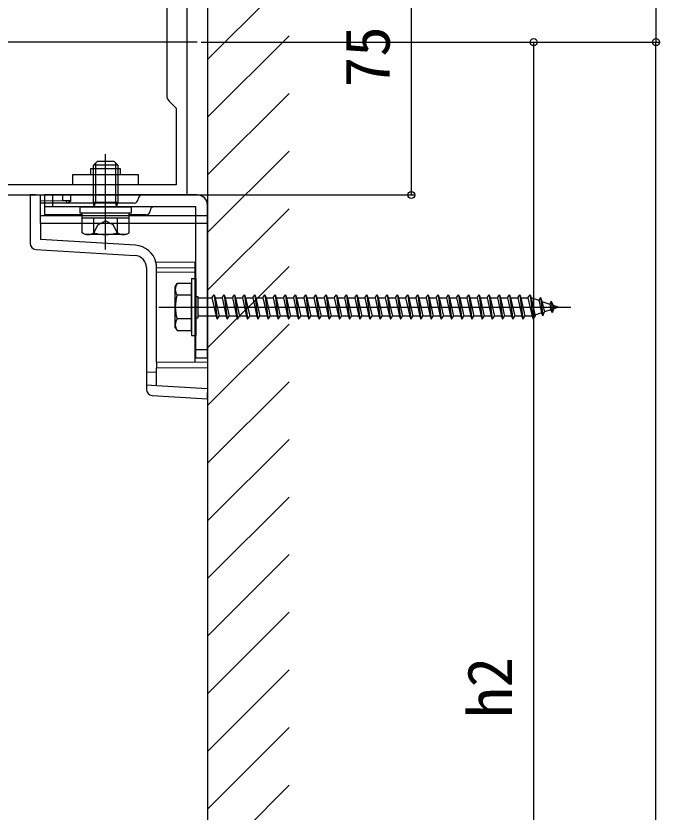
# Model space of a CAD drawing. Units: millimetres, scale not verified. Extents: x -875 to 875, y -1310 to 1300.
# Drawn here: x -275 to -117, y 704.4 to 899.7 of the extents above; entities that cross this region are included whole.
import ezdxf
from ezdxf.enums import TextEntityAlignment as Align

# ---------------------------------------------------------------- set-up
doc = ezdxf.new("R2010")
doc.units = ezdxf.units.MM
doc.header["$LTSCALE"] = 4
for name, color, linetype in [('0-3_YKK_11', 7, 'Continuous'), ('0-4_YKK_12', 2, 'Continuous'), ('0-5_YKK_13', 4, 'Continuous'), ('0-7_YKK_D', 6, 'Continuous'), ('0-9_YSS_K', 3, 'Continuous')]:
    doc.layers.add(name, color=color, linetype=linetype)
doc.styles.add('ＭＳ ゴシック', font='')
doc.styles.get('ＭＳ ゴシック').set_extended_font_data('MS Gothic')

msp = doc.modelspace()

# ---------------------------------------------------------------- linework, layer by layer
at = {"layer": '0-3_YKK_11'}
msp.add_line((-238.013, 906.331), (-238.013, 880.188), dxfattribs=at)
msp.add_lwpolyline([(-233.013, 930.76), (-333.013, 930.76), (-333.013, 855.76), (-233.013, 855.76)], close=True, dxfattribs=at)
for points in [[(-235.713, 858.26), (-330.313, 858.26), (-330.313, 877.06), (-328.599, 878.774)], [(-237.427, 878.774), (-235.713, 877.06), (-235.713, 858.26)]]:
    msp.add_lwpolyline(points, dxfattribs=at)
msp.add_arc((-236.013, 880.188), 2, 180, 224.99999, dxfattribs=at)
at = {"layer": '0-4_YKK_12'}
msp.add_line((-230.519, 893.26), (-335.507, 893.26), dxfattribs=at)
at = {"layer": '0-5_YKK_13'}
for p, q in [((-253, 842.36), (-253, 865.77)), ((-256, 863.06), (-255, 864.06)), ((-255, 864.06), (-251, 864.06)), ((-250, 863.06), (-251, 864.06)), ((-250, 863.06), (-256, 863.06)), ((-271.5, 855.76), (-271.5, 843.914)), ((-270.092, 855.76), (-271.5, 855.76)), ((-270.092, 855.76), (-228, 855.76)), ((-269, 850.756), (-269, 855.76)), ((-230.5, 855.76), (-268, 855.76)), ((-268, 855.76), (-268, 850.86)), ((-266, 855.76), (-266, 852.86)), ((-263.452, 854.308), (-263.452, 855.76)), ((-261.5, 854.325), (-261.5, 855.76)), ((-228, 855.76), (-228, 807.257)), ((-263.452, 854.308), (-269, 854.26)), ((-262.5, 853.76), (-269, 853.76)), ((-246, 853.76), (-268, 853.76)), ((-261.5, 854.325), (-263.452, 854.308)), ((-262.5, 853.76), (-262.618, 854.26)), ((-261.5, 854.26), (-262.5, 853.76)), ((-261.5, 854.26), (-261.5, 854.325)), ((-250, 853.881), (-256, 853.881)), ((-255.8, 852.941), (-256, 853.881)), ((-255.8, 852.941), (-255.46, 853.881)), ((-250.2, 852.941), (-250.54, 853.881)), ((-250.2, 852.941), (-250, 853.881)), ((-230.9, 852.86), (-268, 852.86)), ((-259.25, 852.86), (-246.75, 852.86)), ((-255.8, 852.86), (-255.8, 852.941)), ((-250.2, 852.86), (-250.2, 852.941)), ((-230.9, 815.76), (-230.9, 852.86)), ((-228, 815.76), (-228, 853.26)), ((-269, 850.756), (-228, 850.756)), ((-269, 848.76), (-269, 850.756)), ((-258.7, 850.86), (-268, 850.86)), ((-247.227, 850.06), (-258.773, 850.06)), ((-258.773, 846.506), (-258.773, 850.06)), ((-258.7, 850.06), (-258.7, 851.26)), ((-255.887, 846.506), (-255.887, 850.06)), ((-250.113, 846.506), (-250.113, 850.06)), ((-247.3, 851.26), (-247.3, 850.06)), ((-243.1, 850.86), (-247.3, 850.86)), ((-247.227, 846.506), (-247.227, 850.06)), ((-228, 848.76), (-269, 848.76)), ((-269, 848.76), (-269, 844.85)), ((-258, 846.06), (-258.773, 846.506)), ((-248, 846.06), (-258, 846.06)), ((-248, 846.06), (-247.226, 846.506)), ((-245.664, 843.422), (-269, 844.85)), ((-270.092, 842.417), (-245.817, 840.932)), ((-243, 837.937), (-243, 808.088)), ((-231, 839.237), (-240.67, 839.29)), ((-240.5, 837.789), (-240.5, 837.933)), ((-240.5, 814.76), (-240.5, 837.789)), ((-231, 837.903), (-231, 839.237)), ((-231, 836.838), (-240.5, 836.76)), ((-231, 814.677), (-231, 836.838)), ((-235.9, 833.26), (-235.467, 834.01)), ((-231.9, 834.01), (-235.469, 834.01)), ((-231.9, 835.26), (-231.9, 821.26)), ((-231.9, 835.26), (-230.9, 835.26)), ((-230.9, 835.26), (-230.9, 821.26)), ((-235.9, 823.26), (-235.9, 833.26)), ((-231.9, 831.146), (-235.453, 831.146)), ((-230.9, 830.86), (-230.4, 830.86)), ((-230.4, 830.86), (-230.4, 825.66)), ((-230.4, 830.51), (-226.9, 830.51)), ((-226.4, 831.26), (-225.65, 825.26)), ((-226.15, 830.51), (-224.4, 830.51)), ((-226.15, 830.51), (-225.15, 826.01)), ((-223.9, 831.26), (-223.15, 825.26)), ((-223.65, 830.51), (-221.9, 830.51)), ((-223.65, 830.51), (-222.65, 826.01)), ((-221.4, 831.26), (-220.65, 825.26)), ((-221.15, 830.51), (-219.4, 830.51)), ((-221.15, 830.51), (-220.15, 826.01)), ((-218.9, 831.26), (-218.15, 825.26)), ((-218.65, 830.51), (-216.9, 830.51)), ((-218.65, 830.51), (-217.65, 826.01)), ((-216.4, 831.26), (-215.65, 825.26)), ((-216.15, 830.51), (-214.4, 830.51)), ((-216.15, 830.51), (-215.15, 826.01)), ((-213.9, 831.26), (-213.15, 825.26)), ((-213.65, 830.51), (-211.9, 830.51)), ((-213.65, 830.51), (-212.65, 826.01)), ((-211.4, 831.26), (-210.65, 825.26)), ((-211.15, 830.51), (-209.4, 830.51)), ((-211.15, 830.51), (-210.15, 826.01)), ((-208.9, 831.26), (-208.15, 825.26)), ((-208.65, 830.51), (-206.9, 830.51)), ((-208.65, 830.51), (-207.65, 826.01)), ((-206.4, 831.26), (-205.65, 825.26)), ((-206.15, 830.51), (-204.4, 830.51)), ((-206.15, 830.51), (-205.15, 826.01)), ((-203.9, 831.26), (-203.15, 825.26)), ((-203.65, 830.51), (-201.9, 830.51)), ((-203.65, 830.51), (-202.65, 826.01)), ((-201.4, 831.26), (-200.65, 825.26)), ((-201.15, 830.51), (-199.4, 830.51)), ((-201.15, 830.51), (-200.15, 826.01)), ((-198.9, 831.26), (-198.15, 825.26)), ((-198.65, 830.51), (-196.9, 830.51)), ((-198.65, 830.51), (-197.65, 826.01)), ((-196.4, 831.26), (-195.65, 825.26)), ((-196.15, 830.51), (-194.4, 830.51)), ((-196.15, 830.51), (-195.15, 826.01)), ((-193.9, 831.26), (-193.15, 825.26)), ((-193.65, 830.51), (-191.9, 830.51)), ((-193.65, 830.51), (-192.65, 826.01)), ((-191.4, 831.26), (-190.65, 825.26)), ((-191.15, 830.51), (-189.4, 830.51)), ((-191.15, 830.51), (-190.15, 826.01)), ((-188.9, 831.26), (-188.15, 825.26)), ((-188.65, 830.51), (-186.9, 830.51)), ((-188.65, 830.51), (-187.65, 826.01)), ((-186.4, 831.26), (-185.65, 825.26)), ((-186.15, 830.51), (-184.4, 830.51)), ((-186.15, 830.51), (-185.15, 826.01)), ((-183.9, 831.26), (-183.15, 825.26)), ((-183.65, 830.51), (-181.9, 830.51)), ((-183.65, 830.51), (-182.65, 826.01)), ((-181.4, 831.26), (-180.65, 825.26)), ((-181.15, 830.51), (-179.4, 830.51)), ((-181.15, 830.51), (-180.15, 826.01)), ((-178.9, 831.26), (-178.15, 825.26)), ((-178.65, 830.51), (-176.9, 830.51)), ((-178.65, 830.51), (-177.65, 826.01)), ((-176.4, 831.26), (-175.65, 825.26)), ((-176.15, 830.51), (-174.4, 830.51)), ((-176.15, 830.51), (-175.15, 826.01)), ((-173.9, 831.26), (-173.15, 825.26)), ((-173.65, 830.51), (-171.9, 830.51)), ((-173.65, 830.51), (-172.65, 826.01)), ((-171.4, 831.26), (-170.65, 825.26)), ((-171.15, 830.51), (-169.4, 830.51)), ((-171.15, 830.51), (-170.15, 826.01)), ((-168.9, 831.26), (-168.15, 825.26)), ((-168.65, 830.51), (-166.9, 830.51)), ((-168.65, 830.51), (-167.65, 826.01)), ((-166.4, 831.26), (-165.65, 825.26)), ((-166.15, 830.51), (-164.4, 830.51)), ((-166.15, 830.51), (-165.15, 826.01)), ((-163.9, 831.26), (-163.15, 825.26)), ((-163.65, 830.51), (-161.9, 830.51)), ((-163.65, 830.51), (-162.65, 826.01)), ((-161.4, 831.26), (-160.65, 825.26)), ((-161.15, 830.51), (-159.4, 830.51)), ((-161.15, 830.51), (-160.15, 826.01)), ((-158.9, 831.26), (-158.15, 825.26)), ((-158.65, 830.51), (-156.9, 830.51)), ((-158.65, 830.51), (-157.65, 826.01)), ((-156.4, 831.26), (-155.65, 825.26)), ((-156.15, 830.51), (-154.4, 830.51)), ((-156.15, 830.51), (-155.15, 826.01)), ((-153.9, 831.26), (-153.15, 825.26)), ((-153.65, 830.51), (-151.9, 830.51)), ((-153.65, 830.51), (-152.65, 826.01)), ((-151.4, 831.26), (-150.65, 825.26)), ((-151.15, 830.51), (-149.4, 830.51)), ((-151.15, 830.51), (-150.15, 826.01)), ((-148.9, 831.26), (-148.15, 825.26)), ((-148.65, 830.51), (-148.434, 830.51)), ((-148.65, 830.51), (-147.65, 826.01)), ((-148.434, 830.51), (-146.773, 829.937)), ((-146.314, 830.573), (-146.773, 829.937)), ((-146.773, 829.937), (-146.08, 826.82)), ((-146.314, 830.573), (-145.961, 829.658)), ((-146.314, 830.573), (-145.76, 826.137)), ((-239.9, 828.26), (-138.856, 828.26)), ((-145.961, 829.658), (-144.066, 829.005)), ((-145.961, 829.658), (-145.383, 827.06)), ((-143.702, 829.673), (-144.066, 829.005)), ((-144.066, 829.005), (-143.758, 827.62)), ((-143.702, 829.673), (-143.254, 828.726)), ((-143.702, 829.673), (-143.363, 826.963)), ((-143.254, 828.726), (-141.9, 828.26)), ((-143.254, 828.726), (-143.061, 827.86)), ((-141.9, 828.26), (-143.061, 827.86)), ((-225.9, 826.01), (-230.4, 826.01)), ((-223.4, 826.01), (-225.15, 826.01)), ((-220.9, 826.01), (-222.65, 826.01)), ((-218.4, 826.01), (-220.15, 826.01)), ((-215.9, 826.01), (-217.65, 826.01)), ((-213.4, 826.01), (-215.15, 826.01)), ((-210.9, 826.01), (-212.65, 826.01)), ((-208.4, 826.01), (-210.15, 826.01)), ((-205.9, 826.01), (-207.65, 826.01)), ((-203.4, 826.01), (-205.15, 826.01)), ((-200.9, 826.01), (-202.65, 826.01)), ((-198.4, 826.01), (-200.15, 826.01)), ((-195.9, 826.01), (-197.65, 826.01)), ((-193.4, 826.01), (-195.15, 826.01)), ((-190.9, 826.01), (-192.65, 826.01)), ((-188.4, 826.01), (-190.15, 826.01)), ((-185.9, 826.01), (-187.65, 826.01)), ((-183.4, 826.01), (-185.15, 826.01)), ((-180.9, 826.01), (-182.65, 826.01)), ((-178.4, 826.01), (-180.15, 826.01)), ((-175.9, 826.01), (-177.65, 826.01)), ((-173.4, 826.01), (-175.15, 826.01)), ((-170.9, 826.01), (-172.65, 826.01)), ((-168.4, 826.01), (-170.15, 826.01)), ((-165.9, 826.01), (-167.65, 826.01)), ((-163.4, 826.01), (-165.15, 826.01)), ((-160.9, 826.01), (-162.65, 826.01)), ((-158.4, 826.01), (-160.15, 826.01)), ((-155.9, 826.01), (-157.65, 826.01)), ((-153.4, 826.01), (-155.15, 826.01)), ((-150.9, 826.01), (-152.65, 826.01)), ((-148.434, 826.01), (-150.15, 826.01)), ((-148.402, 826.021), (-148.434, 826.01)), ((-146.08, 826.82), (-147.706, 826.26)), ((-145.76, 826.137), (-146.08, 826.82)), ((-145.76, 826.137), (-145.383, 827.06)), ((-143.758, 827.62), (-145.383, 827.06)), ((-143.363, 826.963), (-143.758, 827.62)), ((-143.363, 826.963), (-143.061, 827.86)), ((-231.9, 825.373), (-235.453, 825.373)), ((-230.9, 825.66), (-230.4, 825.66)), ((-235.9, 823.26), (-235.467, 822.51)), ((-231.9, 821.26), (-230.9, 821.26)), ((-228, 817.76), (-230.9, 817.76)), ((-228, 814.65), (-240.5, 814.76)), ((-240.5, 814.76), (-240.5, 813.26)), ((-228, 815.76), (-230.9, 815.76)), ((-228, 813.369), (-240.5, 813.26)), ((-240.5, 809.024), (-240.5, 813.26)), ((-240.5, 812.33), (-243, 812.177)), ((-243, 809.177), (-240.5, 809.024)), ((-240.5, 809.024), (-228, 808.26))]:
    msp.add_line(p, q, dxfattribs=at)
for points in [[(-255.46, 863.6), (-255.46, 862.26), (-255.46, 853.881)], [(-250.54, 863.6), (-250.54, 862.26), (-250.54, 853.881)], [(-256.613, 860.76), (-256.613, 862.26), (-249.413, 862.26), (-249.413, 860.76)], [(-256, 853.881), (-256, 862.26), (-256, 863.06)], [(-250, 863.06), (-250, 862.26), (-250, 853.881)], [(-246.75, 852.86), (-246.75, 851.26), (-259.25, 851.26), (-259.25, 852.86)], [(-256.05, 846.057), (-254.9, 848.415), (-253, 849.425)], [(-249.95, 846.057), (-251.1, 848.415), (-253, 849.425)], [(-240.5, 837.933), (-240.502, 838.098), (-240.507, 838.208), (-240.509, 838.255)], [(-231, 836.838), (-231, 837.903), (-240.5, 837.789)], [(-235.469, 822.51), (-231.9, 822.51), (-231.9, 834.01)], [(-226.9, 830.51), (-226.4, 831.26), (-226.15, 830.51)], [(-226.9, 830.51), (-225.9, 826.01), (-225.65, 825.26), (-225.15, 826.01)], [(-224.4, 830.51), (-223.9, 831.26), (-223.65, 830.51)], [(-224.4, 830.51), (-223.4, 826.01), (-223.15, 825.26), (-222.65, 826.01)], [(-221.9, 830.51), (-221.4, 831.26), (-221.15, 830.51)], [(-221.9, 830.51), (-220.9, 826.01), (-220.65, 825.26), (-220.15, 826.01)], [(-219.4, 830.51), (-218.9, 831.26), (-218.65, 830.51)], [(-219.4, 830.51), (-218.4, 826.01), (-218.15, 825.26), (-217.65, 826.01)], [(-216.9, 830.51), (-216.4, 831.26), (-216.15, 830.51)], [(-216.9, 830.51), (-215.9, 826.01), (-215.65, 825.26), (-215.15, 826.01)], [(-214.4, 830.51), (-213.9, 831.26), (-213.65, 830.51)], [(-214.4, 830.51), (-213.4, 826.01), (-213.15, 825.26), (-212.65, 826.01)], [(-211.9, 830.51), (-211.4, 831.26), (-211.15, 830.51)], [(-211.9, 830.51), (-210.9, 826.01), (-210.65, 825.26), (-210.15, 826.01)], [(-209.4, 830.51), (-208.9, 831.26), (-208.65, 830.51)], [(-209.4, 830.51), (-208.4, 826.01), (-208.15, 825.26), (-207.65, 826.01)], [(-206.9, 830.51), (-206.4, 831.26), (-206.15, 830.51)], [(-206.9, 830.51), (-205.9, 826.01), (-205.65, 825.26), (-205.15, 826.01)], [(-204.4, 830.51), (-203.9, 831.26), (-203.65, 830.51)], [(-204.4, 830.51), (-203.4, 826.01), (-203.15, 825.26), (-202.65, 826.01)], [(-201.9, 830.51), (-201.4, 831.26), (-201.15, 830.51)], [(-201.9, 830.51), (-200.9, 826.01), (-200.65, 825.26), (-200.15, 826.01)], [(-199.4, 830.51), (-198.9, 831.26), (-198.65, 830.51)], [(-199.4, 830.51), (-198.4, 826.01), (-198.15, 825.26), (-197.65, 826.01)], [(-196.9, 830.51), (-196.4, 831.26), (-196.15, 830.51)], [(-196.9, 830.51), (-195.9, 826.01), (-195.65, 825.26), (-195.15, 826.01)], [(-194.4, 830.51), (-193.9, 831.26), (-193.65, 830.51)], [(-194.4, 830.51), (-193.4, 826.01), (-193.15, 825.26), (-192.65, 826.01)], [(-191.9, 830.51), (-191.4, 831.26), (-191.15, 830.51)], [(-191.9, 830.51), (-190.9, 826.01), (-190.65, 825.26), (-190.15, 826.01)], [(-189.4, 830.51), (-188.9, 831.26), (-188.65, 830.51)], [(-189.4, 830.51), (-188.4, 826.01), (-188.15, 825.26), (-187.65, 826.01)], [(-186.9, 830.51), (-186.4, 831.26), (-186.15, 830.51)], [(-186.9, 830.51), (-185.9, 826.01), (-185.65, 825.26), (-185.15, 826.01)], [(-184.4, 830.51), (-183.9, 831.26), (-183.65, 830.51)], [(-184.4, 830.51), (-183.4, 826.01), (-183.15, 825.26), (-182.65, 826.01)], [(-181.9, 830.51), (-181.4, 831.26), (-181.15, 830.51)], [(-181.9, 830.51), (-180.9, 826.01), (-180.65, 825.26), (-180.15, 826.01)], [(-179.4, 830.51), (-178.9, 831.26), (-178.65, 830.51)], [(-179.4, 830.51), (-178.4, 826.01), (-178.15, 825.26), (-177.65, 826.01)], [(-176.9, 830.51), (-176.4, 831.26), (-176.15, 830.51)], [(-176.9, 830.51), (-175.9, 826.01), (-175.65, 825.26), (-175.15, 826.01)], [(-174.4, 830.51), (-173.9, 831.26), (-173.65, 830.51)], [(-174.4, 830.51), (-173.4, 826.01), (-173.15, 825.26), (-172.65, 826.01)], [(-171.9, 830.51), (-171.4, 831.26), (-171.15, 830.51)], [(-171.9, 830.51), (-170.9, 826.01), (-170.65, 825.26), (-170.15, 826.01)], [(-169.4, 830.51), (-168.9, 831.26), (-168.65, 830.51)], [(-169.4, 830.51), (-168.4, 826.01), (-168.15, 825.26), (-167.65, 826.01)], [(-166.9, 830.51), (-166.4, 831.26), (-166.15, 830.51)], [(-166.9, 830.51), (-165.9, 826.01), (-165.65, 825.26), (-165.15, 826.01)], [(-164.4, 830.51), (-163.9, 831.26), (-163.65, 830.51)], [(-164.4, 830.51), (-163.4, 826.01), (-163.15, 825.26), (-162.65, 826.01)], [(-161.9, 830.51), (-161.4, 831.26), (-161.15, 830.51)], [(-161.9, 830.51), (-160.9, 826.01), (-160.65, 825.26), (-160.15, 826.01)], [(-159.4, 830.51), (-158.9, 831.26), (-158.65, 830.51)], [(-159.4, 830.51), (-158.4, 826.01), (-158.15, 825.26), (-157.65, 826.01)], [(-156.9, 830.51), (-156.4, 831.26), (-156.15, 830.51)], [(-156.9, 830.51), (-155.9, 826.01), (-155.65, 825.26), (-155.15, 826.01)], [(-154.4, 830.51), (-153.9, 831.26), (-153.65, 830.51)], [(-154.4, 830.51), (-153.4, 826.01), (-153.15, 825.26), (-152.65, 826.01)], [(-151.9, 830.51), (-151.4, 831.26), (-151.15, 830.51)], [(-151.9, 830.51), (-150.9, 826.01), (-150.65, 825.26), (-150.15, 826.01)], [(-149.4, 830.51), (-148.9, 831.26), (-148.65, 830.51)], [(-149.4, 830.51), (-148.4, 826.01), (-148.15, 825.26), (-147.65, 826.01)], [(-241.592, 806.591), (-228, 805.76), (-228, 807.257)]]:
    msp.add_lwpolyline(points, dxfattribs=at)
msp.add_lwpolyline([(-261.013, 858.26), (-261.013, 860.76), (-245.013, 860.76), (-245.013, 858.26)], close=True, dxfattribs=at)
for centre, radius, start, end in [((-244, 854.76), 1, 90, 180), ((-230.5, 853.26), 2.5, 0, 90), ((-246, 854.76), 1, 270, 0), ((-243.1, 851.86), 1, 270, 0), ((-241.1, 851.86), 1, 90, 180), ((-257.33, 848.615), 2.556, 235.61708, 304.38292), ((-253, 855.613), 9.554, 252.41276, 287.58724), ((-248.67, 848.615), 2.556, 235.61708, 304.38292), ((-270, 843.914), 1.5, 180, 266.5), ((-246, 837.933), 5.5, 14.28755, 86.5), ((-246, 837.937), 3, 0, 86.5), ((-246, 837.933), 5.5, 3.36417, 14.28755), ((-233.344, 832.59), 2.556, 146.25178, 214.38425), ((-226.347, 828.26), 9.553, 162.41205, 197.58795), ((-233.344, 823.929), 2.556, 145.61575, 213.74822), ((-241.5, 808.088), 1.5, 180, 266.5)]:
    msp.add_arc(centre, radius, start, end, dxfattribs=at)
at = {"layer": '0-7_YKK_D'}
for p, q in [((-118, 993.26), (-118, 893.26)), ((-178, 855.76), (-178, 930.76)), ((-229.519, 893.26), (-117, 893.26)), ((-229.519, 893.26), (-147, 893.26)), ((-229.519, 893.26), (-117, 893.26)), ((-148, 583.693), (-148, 893.26)), ((-118, 274.26), (-118, 893.26)), ((-229.519, 855.76), (-177, 855.76))]:
    msp.add_line(p, q, dxfattribs=at)
for centre in [(-148, 893.26), (-118, 893.26), (-118, 893.26), (-178, 855.76)]:
    msp.add_circle(centre, 0.875, dxfattribs=at)
at = {"layer": '0-9_YSS_K'}
for p, q in [((-228, 1034.26), (-228, 112.26)), ((-228, 888.959), (-208, 908.959)), ((-228, 874.817), (-208, 894.817)), ((-228, 860.675), (-208, 880.675)), ((-228, 846.533), (-208, 866.533)), ((-228, 832.391), (-208, 852.391)), ((-228, 818.248), (-208, 838.248)), ((-228, 804.106), (-208, 824.106)), ((-228, 789.964), (-208, 809.964)), ((-228, 775.822), (-208, 795.822)), ((-228, 761.68), (-208, 781.68)), ((-228, 747.538), (-208, 767.538)), ((-228, 733.396), (-208, 753.396)), ((-228, 719.253), (-208, 739.253)), ((-228, 705.111), (-208, 725.111)), ((-228, 690.969), (-208, 710.969))]:
    msp.add_line(p, q, dxfattribs=at)

# ---------------------------------------------------------------- texts
at = {"layer": '0-7_YKK_D', "style": 'ＭＳ ゴシック'}
for s, p in [('75', (-180, 882.18)), ('h2', (-150, 727.482))]:
    msp.add_text(s, height=11, rotation=90, dxfattribs=at).set_placement(p, align=Align.BOTTOM_LEFT)

doc.saveas('drawing.dxf')
